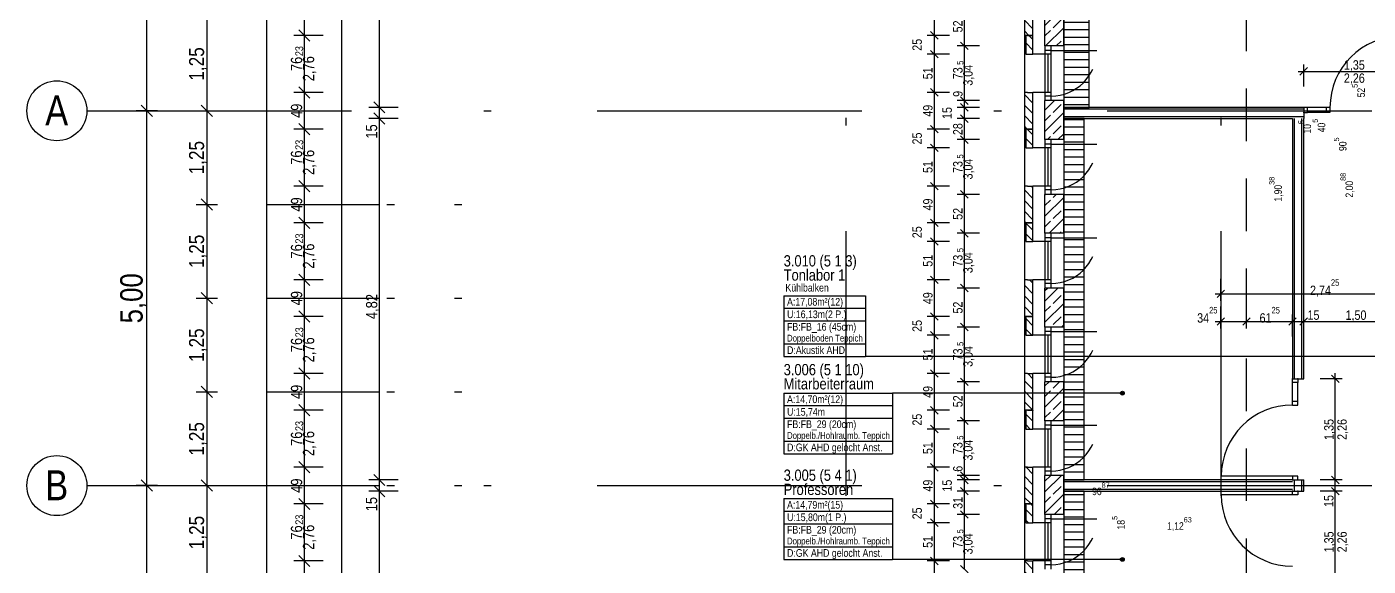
# Model space of a CAD drawing. Extents: x 0.1 to 69.2, y -3.1 to 71.7.
# Drawn here: x 18.89 to 36.78, y 47.95 to 55.15 of the extents above; entities that cross this region are included whole.
import ezdxf

# ---------------------------------------------------------------- set-up
doc = ezdxf.new("R2010")
doc.units = 0
doc.header["$MEASUREMENT"] = 0
for name, pattern in [('Achse', [0.0023, 0, -0.0008, 0.0015, 0]), ('Strichlinie oben', [0.0012, 0.0007, -0.0005]), ('Strichpunktlinie', [0.006703, 0.003528, -0.001764, 0, -0.001411])]:
    doc.linetypes.add(name, pattern=pattern)
for name, color, linetype in [('A11 Achsen-Bem.A', 7, 'Continuous'), ('A11 Achsen.A', 7, 'Continuous'), ('A12 Achsen1.A', 7, 'Continuous'), ('A27 Unterzug.TK', 7, 'Continuous'), ('A33 Beton Schnitt.TK', 7, 'Continuous'), ('A33 Beton uns oben.TK', 7, 'Continuous'), ('A35 Mauer Schnitt.TK', 7, 'Continuous'), ('A35 Mauer Schnitt_Versatzstein.TK', 7, 'Continuous'), ('A43 Leichte Trennwand.NK', 7, 'Continuous'), ('A48 Fenster.TU', 7, 'Continuous'), ('A54 Heizung Konvektoren.HT', 7, 'Continuous'), ('A71 Bem100.TX', 7, 'Continuous'), ('A74 Raumstempel.TX', 7, 'Continuous')]:
    doc.layers.add(name, color=color, linetype=linetype)
doc.styles.add('ERSTELLTER_STIL_1', font='ARIALN.TTF')
pattern_1 = [(0, (-18.97232, -5.88776), (0, 0.1), [])]
pattern_2 = [(135, (-18.97232, -5.88776), (0.07071068, 0.07071068), [])]
pattern_3 = [(45, (-18.97232, -5.88776), (-0.14142136, 0.14142136), []), (45, (-19.04303, -5.81705), (-0.14142136, 0.14142136), [0.15, -0.05])]

msp = doc.modelspace()

# ---------------------------------------------------------------- hatches: boundary and pattern name
at = {"layer": 'A33 Beton Schnitt.TK', "linetype": 'Continuous', "ltscale": 1000}
h = msp.add_hatch(dxfattribs=at)
h.set_pattern_fill('BETON__STAHLBETON_0003', color=256, scale=100, style=0, pattern_type=2)
h.set_pattern_definition(pattern_3)
h.paths.add_polyline_path([(32.547, 55.414), (32.467, 55.414), (32.467, 54.894), (32.547, 54.894), (32.717, 54.894), (32.717, 55.414)], flags=0)
h = msp.add_hatch(dxfattribs=at)
h.set_pattern_fill('BETON__STAHLBETON_0003', color=256, scale=100, style=0, pattern_type=2)
h.set_pattern_definition(pattern_3)
h.paths.add_polyline_path([(32.467, 54.164), (32.467, 53.644), (32.547, 53.644), (32.717, 53.644), (32.717, 54.164), (32.547, 54.164)], flags=0)
h = msp.add_hatch(dxfattribs=at)
h.set_pattern_fill('BETON__STAHLBETON_0003', color=256, scale=100, style=0, pattern_type=2)
h.set_pattern_definition(pattern_3)
h.paths.add_polyline_path([(32.467, 52.914), (32.467, 52.394), (32.547, 52.394), (32.717, 52.394), (32.717, 52.914), (32.547, 52.914)], flags=0)
h = msp.add_hatch(dxfattribs=at)
h.set_pattern_fill('BETON__STAHLBETON_0003', color=256, scale=100, style=0, pattern_type=2)
h.set_pattern_definition(pattern_3)
h.paths.add_polyline_path([(32.467, 51.664), (32.467, 51.144), (32.547, 51.144), (32.717, 51.144), (32.717, 51.664), (32.547, 51.664)], flags=0)
h = msp.add_hatch(dxfattribs=at)
h.set_pattern_fill('BETON__STAHLBETON_0003', color=256, scale=100, style=0, pattern_type=2)
h.set_pattern_definition(pattern_3)
h.paths.add_polyline_path([(32.467, 50.414), (32.467, 49.894), (32.547, 49.894), (32.717, 49.894), (32.717, 50.414), (32.547, 50.414)], flags=0)
h = msp.add_hatch(dxfattribs=at)
h.set_pattern_fill('BETON__STAHLBETON_0003', color=256, scale=100, style=0, pattern_type=2)
h.set_pattern_definition(pattern_3)
h.paths.add_polyline_path([(32.467, 48.644), (32.547, 48.644), (32.717, 48.644), (32.717, 49.164), (32.547, 49.164), (32.467, 49.164)], flags=0)
at = {"layer": 'A35 Mauer Schnitt.TK', "linetype": 'Continuous', "ltscale": 1000}
h = msp.add_hatch(dxfattribs=at)
h.set_pattern_fill('MW_HLZ_0003', color=256, scale=100, style=0, pattern_type=2)
h.set_pattern_definition(pattern_2)
h.paths.add_polyline_path([(32.192, 55.034), (32.307, 55.034), (32.307, 55.524), (32.192, 55.524)], flags=0)
h = msp.add_hatch(dxfattribs=at)
h.set_pattern_fill('MW_HLZ_0003', color=256, scale=100, style=0, pattern_type=2)
h.set_pattern_definition(pattern_2)
h.paths.add_polyline_path([(32.192, 53.784), (32.307, 53.784), (32.307, 54.274), (32.192, 54.274)], flags=0)
h = msp.add_hatch(dxfattribs=at)
h.set_pattern_fill('MW_HLZ_0003', color=256, scale=100, style=0, pattern_type=2)
h.set_pattern_definition(pattern_2)
h.paths.add_polyline_path([(32.192, 52.534), (32.307, 52.534), (32.307, 53.024), (32.192, 53.024)], flags=0)
h = msp.add_hatch(dxfattribs=at)
h.set_pattern_fill('MW_HLZ_0003', color=256, scale=100, style=0, pattern_type=2)
h.set_pattern_definition(pattern_2)
h.paths.add_polyline_path([(32.192, 51.284), (32.307, 51.284), (32.307, 51.774), (32.192, 51.774)], flags=0)
h = msp.add_hatch(dxfattribs=at)
h.set_pattern_fill('MW_HLZ_0003', color=256, scale=100, style=0, pattern_type=2)
h.set_pattern_definition(pattern_2)
h.paths.add_polyline_path([(32.192, 50.034), (32.307, 50.034), (32.307, 50.524), (32.192, 50.524)], flags=0)
h = msp.add_hatch(dxfattribs=at)
h.set_pattern_fill('MW_HLZ_0003', color=256, scale=100, style=0, pattern_type=2)
h.set_pattern_definition(pattern_2)
h.paths.add_polyline_path([(32.192, 48.784), (32.307, 48.784), (32.307, 49.274), (32.192, 49.274)], flags=0)
h = msp.add_hatch(dxfattribs=at)
h.set_pattern_fill('MW_HLZ_0003', color=256, scale=100, style=0, pattern_type=2)
h.set_pattern_definition(pattern_2)
h.paths.add_polyline_path([(32.192, 47.534), (32.307, 47.534), (32.307, 48.024), (32.192, 48.024)], flags=0)
at = {"layer": 'A35 Mauer Schnitt_Versatzstein.TK', "linetype": 'Continuous', "ltscale": 1000}
h = msp.add_hatch(dxfattribs=at)
h.set_pattern_fill('MW_HLZ_0003', color=256, scale=100, style=0, pattern_type=2)
h.set_pattern_definition(pattern_2)
h.paths.add_polyline_path([(32.307, 54.784), (32.307, 55.034), (32.212, 55.034), (32.212, 54.784)], flags=0)
h = msp.add_hatch(dxfattribs=at)
h.set_pattern_fill('MW_HLZ_0003', color=256, scale=100, style=0, pattern_type=2)
h.set_pattern_definition(pattern_2)
h.paths.add_polyline_path([(32.307, 53.534), (32.307, 53.784), (32.212, 53.784), (32.212, 53.534)], flags=0)
h = msp.add_hatch(dxfattribs=at)
h.set_pattern_fill('MW_HLZ_0003', color=256, scale=100, style=0, pattern_type=2)
h.set_pattern_definition(pattern_2)
h.paths.add_polyline_path([(32.307, 52.284), (32.307, 52.534), (32.212, 52.534), (32.212, 52.284)], flags=0)
h = msp.add_hatch(dxfattribs=at)
h.set_pattern_fill('MW_HLZ_0003', color=256, scale=100, style=0, pattern_type=2)
h.set_pattern_definition(pattern_2)
h.paths.add_polyline_path([(32.307, 51.034), (32.307, 51.284), (32.212, 51.284), (32.212, 51.034)], flags=0)
h = msp.add_hatch(dxfattribs=at)
h.set_pattern_fill('MW_HLZ_0003', color=256, scale=100, style=0, pattern_type=2)
h.set_pattern_definition(pattern_2)
h.paths.add_polyline_path([(32.307, 49.784), (32.307, 50.034), (32.212, 50.034), (32.212, 49.784)], flags=0)
h = msp.add_hatch(dxfattribs=at)
h.set_pattern_fill('MW_HLZ_0003', color=256, scale=100, style=0, pattern_type=2)
h.set_pattern_definition(pattern_2)
h.paths.add_polyline_path([(32.307, 48.534), (32.307, 48.784), (32.212, 48.784), (32.212, 48.534)], flags=0)
at = {"layer": 'A54 Heizung Konvektoren.HT', "linetype": 'Continuous', "ltscale": 1000}
h = msp.add_hatch(dxfattribs=at)
h.set_pattern_fill('HOLZ_SCHALUNG_LIEGEND__1_A2', color=256, scale=100, style=0, pattern_type=2)
h.set_pattern_definition(pattern_1)
h.paths.add_polyline_path([(33.057, 54.074), (33.057, 57.124), (32.717, 57.124), (32.717, 54.074)], flags=0)
h = msp.add_hatch(dxfattribs=at)
h.set_pattern_fill('HOLZ_SCHALUNG_LIEGEND__1_A2', color=256, scale=100, style=0, pattern_type=2)
h.set_pattern_definition(pattern_1)
h.paths.add_polyline_path([(32.989, 49.104), (32.989, 53.924), (32.717, 53.924), (32.717, 49.104)], flags=0)
h = msp.add_hatch(dxfattribs=at)
h.set_pattern_fill('HOLZ_SCHALUNG_LIEGEND__1_A2', color=256, scale=100, style=0, pattern_type=2)
h.set_pattern_definition(pattern_1)
h.paths.add_polyline_path([(32.989, 44.104), (32.989, 48.954), (32.717, 48.954), (32.717, 44.104)], flags=0)
at = {"layer": 'A74 Raumstempel.TX', "linetype": 'Continuous'}
for points in [[(33.524, 50.262), (33.522, 50.272), (33.517, 50.28), (33.509, 50.285), (33.499, 50.287), (33.489, 50.285), (33.481, 50.28), (33.476, 50.272), (33.474, 50.262), (33.476, 50.253), (33.481, 50.245), (33.489, 50.239), (33.499, 50.237), (33.509, 50.239), (33.517, 50.245), (33.522, 50.253)], [(33.524, 48.045), (33.522, 48.055), (33.517, 48.063), (33.509, 48.068), (33.499, 48.07), (33.489, 48.068), (33.481, 48.063), (33.476, 48.055), (33.474, 48.045), (33.476, 48.036), (33.481, 48.027), (33.489, 48.022), (33.499, 48.02), (33.509, 48.022), (33.517, 48.027), (33.522, 48.036)]]:
    msp.add_hatch(color=256, dxfattribs=at).paths.add_polyline_path(points, flags=0)

# ---------------------------------------------------------------- linework, layer by layer
at = {"layer": 'A11 Achsen-Bem.A', "linetype": 'Continuous', "ltscale": 1000}
for p, q in [((20.492, 54.029), (20.492, 57.779)), ((21.292, 55.279), (21.292, 54.029)), ((20.634, 54.029), (20.351, 54.029)), ((20.417, 54.104), (20.567, 53.954)), ((20.492, 49.029), (20.492, 54.029)), ((21.151, 54.029), (21.434, 54.029)), ((21.367, 53.954), (21.217, 54.104)), ((21.292, 54.029), (21.292, 52.779)), ((21.151, 52.779), (21.434, 52.779)), ((21.367, 52.704), (21.217, 52.854)), ((21.292, 52.779), (21.292, 51.529)), ((21.151, 51.529), (21.434, 51.529)), ((21.367, 51.454), (21.217, 51.604)), ((21.292, 51.529), (21.292, 50.279)), ((21.151, 50.279), (21.434, 50.279)), ((21.367, 50.204), (21.217, 50.354)), ((21.292, 50.279), (21.292, 49.029)), ((20.634, 49.029), (20.351, 49.029)), ((20.417, 49.104), (20.567, 48.954)), ((20.492, 44.029), (20.492, 49.029)), ((21.151, 49.029), (21.434, 49.029)), ((21.367, 48.954), (21.217, 49.104)), ((21.292, 49.029), (21.292, 47.779))]:
    msp.add_line(p, q, dxfattribs=at)
at = {"layer": 'A11 Achsen.A', "linetype": 'Strichpunktlinie', "ltscale": 1000}
for p, q in [((29.812, 66.029), (29.812, -2.341)), ((34.812, 66.029), (34.812, -2.341)), ((19.692, 54.029), (61.182, 54.029)), ((19.692, 49.029), (61.182, 49.029))]:
    msp.add_line(p, q, dxfattribs=at)
at = {"layer": 'A11 Achsen.A', "linetype": 'Continuous', "ltscale": 1000}
for centre in [(19.292, 54.029), (19.292, 49.029)]:
    msp.add_circle(centre, 0.4, dxfattribs=at)
at = {"layer": 'A12 Achsen1.A', "linetype": 'Achse', "ltscale": 1000}
for p, q in [((21.192, 52.779), (24.692, 52.779)), ((21.192, 51.529), (24.692, 51.529)), ((21.192, 50.279), (24.692, 50.279)), ((21.192, 49.029), (24.692, 49.029))]:
    msp.add_line(p, q, dxfattribs=at)
at = {"layer": 'A27 Unterzug.TK', "linetype": 'Continuous', "ltscale": 1000}
for p, q in [((32.547, 54.894), (32.467, 54.894)), ((32.717, 54.894), (32.547, 54.894)), ((32.547, 54.164), (32.467, 54.164)), ((32.717, 54.164), (32.547, 54.164)), ((35.917, 54.074), (35.917, 54.049)), ((35.917, 54.049), (35.917, 54.004)), ((35.917, 54.004), (35.917, 53.949)), ((35.917, 53.949), (35.917, 53.924)), ((32.547, 53.644), (32.467, 53.644)), ((32.717, 53.644), (32.547, 53.644)), ((32.547, 52.914), (32.467, 52.914)), ((32.717, 52.914), (32.547, 52.914)), ((32.547, 52.394), (32.467, 52.394)), ((32.717, 52.394), (32.547, 52.394)), ((32.547, 51.664), (32.467, 51.664)), ((32.717, 51.664), (32.547, 51.664)), ((32.547, 51.144), (32.467, 51.144)), ((32.717, 51.144), (32.547, 51.144)), ((35.767, 50.454), (35.792, 50.454)), ((35.792, 50.454), (35.837, 50.454)), ((35.837, 50.454), (35.892, 50.454)), ((35.892, 50.454), (35.917, 50.454)), ((32.547, 50.414), (32.467, 50.414)), ((32.717, 50.414), (32.547, 50.414)), ((32.547, 49.894), (32.467, 49.894)), ((32.717, 49.894), (32.547, 49.894)), ((32.547, 49.164), (32.467, 49.164)), ((32.717, 49.164), (32.547, 49.164)), ((35.767, 49.104), (35.792, 49.104)), ((35.792, 49.104), (35.837, 49.104)), ((35.837, 49.104), (35.892, 49.104)), ((35.892, 49.104), (35.917, 49.104)), ((35.767, 48.954), (35.792, 48.954)), ((35.792, 48.954), (35.837, 48.954)), ((35.837, 48.954), (35.892, 48.954)), ((35.892, 48.954), (35.917, 48.954)), ((32.547, 48.644), (32.467, 48.644)), ((32.717, 48.644), (32.547, 48.644))]:
    msp.add_line(p, q, dxfattribs=at)
at = {"layer": 'A33 Beton Schnitt.TK', "linetype": 'Continuous', "ltscale": 1000}
for p, q in [((32.467, 54.894), (32.467, 55.414)), ((32.467, 54.784), (32.307, 54.784)), ((32.547, 54.894), (32.467, 54.894)), ((32.547, 54.894), (32.467, 54.894)), ((32.467, 54.894), (32.467, 54.164)), ((32.547, 54.894), (32.467, 54.894)), ((32.547, 54.784), (32.467, 54.784)), ((32.507, 54.784), (32.507, 54.274)), ((32.547, 54.894), (32.547, 54.164)), ((32.717, 54.894), (32.717, 54.164)), ((32.467, 54.274), (32.307, 54.274)), ((32.547, 54.274), (32.467, 54.274)), ((32.467, 53.644), (32.467, 54.164)), ((32.547, 54.164), (32.467, 54.164)), ((32.547, 54.164), (32.467, 54.164)), ((32.547, 54.164), (32.467, 54.164)), ((32.467, 53.534), (32.307, 53.534)), ((32.547, 53.644), (32.467, 53.644)), ((32.547, 53.644), (32.467, 53.644)), ((32.467, 53.644), (32.467, 52.914)), ((32.547, 53.644), (32.467, 53.644)), ((32.547, 53.534), (32.467, 53.534)), ((32.507, 53.534), (32.507, 53.024)), ((32.547, 53.644), (32.547, 52.914)), ((32.717, 53.644), (32.717, 52.914)), ((32.467, 53.024), (32.307, 53.024)), ((32.547, 53.024), (32.467, 53.024)), ((32.467, 52.394), (32.467, 52.914)), ((32.547, 52.914), (32.467, 52.914)), ((32.547, 52.914), (32.467, 52.914)), ((32.547, 52.914), (32.467, 52.914)), ((32.467, 52.284), (32.307, 52.284)), ((32.547, 52.394), (32.467, 52.394)), ((32.547, 52.394), (32.467, 52.394)), ((32.467, 52.394), (32.467, 51.664)), ((32.547, 52.394), (32.467, 52.394)), ((32.547, 52.284), (32.467, 52.284)), ((32.507, 52.284), (32.507, 51.774)), ((32.547, 52.394), (32.547, 51.664)), ((32.717, 52.394), (32.717, 51.664)), ((32.467, 51.774), (32.307, 51.774)), ((32.547, 51.774), (32.467, 51.774)), ((32.467, 51.144), (32.467, 51.664)), ((32.547, 51.664), (32.467, 51.664)), ((32.547, 51.664), (32.467, 51.664)), ((32.547, 51.664), (32.467, 51.664)), ((32.467, 51.034), (32.307, 51.034)), ((32.547, 51.144), (32.467, 51.144)), ((32.547, 51.144), (32.467, 51.144)), ((32.467, 51.144), (32.467, 50.414)), ((32.547, 51.144), (32.467, 51.144)), ((32.547, 51.034), (32.467, 51.034)), ((32.507, 51.034), (32.507, 50.524)), ((32.547, 51.144), (32.547, 50.414)), ((32.717, 51.144), (32.717, 50.414)), ((32.467, 50.524), (32.307, 50.524)), ((32.547, 50.524), (32.467, 50.524)), ((32.467, 49.894), (32.467, 50.414)), ((32.547, 50.414), (32.467, 50.414)), ((32.547, 50.414), (32.467, 50.414)), ((32.547, 50.414), (32.467, 50.414)), ((32.467, 49.784), (32.307, 49.784)), ((32.547, 49.894), (32.467, 49.894)), ((32.547, 49.894), (32.467, 49.894)), ((32.467, 49.894), (32.467, 49.164)), ((32.547, 49.894), (32.467, 49.894)), ((32.547, 49.784), (32.467, 49.784)), ((32.507, 49.784), (32.507, 49.274)), ((32.547, 49.894), (32.547, 49.164)), ((32.717, 49.894), (32.717, 49.164)), ((32.467, 49.274), (32.307, 49.274)), ((32.547, 49.274), (32.467, 49.274)), ((32.467, 48.644), (32.467, 49.164)), ((32.547, 49.164), (32.467, 49.164)), ((32.547, 49.164), (32.467, 49.164)), ((32.547, 49.164), (32.467, 49.164)), ((32.467, 48.534), (32.307, 48.534)), ((32.547, 48.644), (32.467, 48.644)), ((32.547, 48.644), (32.467, 48.644)), ((32.467, 48.644), (32.467, 47.914)), ((32.547, 48.644), (32.467, 48.644)), ((32.547, 48.534), (32.467, 48.534)), ((32.507, 48.534), (32.507, 48.024)), ((32.547, 48.644), (32.547, 47.914)), ((32.717, 48.644), (32.717, 47.914)), ((32.467, 48.024), (32.307, 48.024)), ((32.547, 48.024), (32.467, 48.024))]:
    msp.add_line(p, q, dxfattribs=at)
at = {"layer": 'A33 Beton Schnitt.TK', "linetype": 'Continuous', "lineweight": 0, "ltscale": 1000, "flags": 128}
for points in [[(32.307, 55.414), (32.307, 54.894)], [(32.307, 54.164), (32.307, 53.644)], [(32.307, 52.914), (32.307, 52.394)], [(32.307, 51.664), (32.307, 51.144)], [(32.307, 50.414), (32.307, 49.894)], [(32.307, 49.164), (32.307, 48.644)]]:
    msp.add_lwpolyline(points, dxfattribs=at)
at = {"layer": 'A33 Beton Schnitt.TK', "linetype": 'Continuous', "ltscale": 1000, "flags": 128}
for points in [[(32.717, 54.894), (32.717, 55.414)], [(32.717, 53.644), (32.717, 54.164)], [(32.717, 52.394), (32.717, 52.914)], [(32.717, 51.144), (32.717, 51.664)], [(32.717, 49.894), (32.717, 50.414)], [(32.717, 48.644), (32.717, 49.164)]]:
    msp.add_lwpolyline(points, dxfattribs=at)
at = {"layer": 'A33 Beton uns oben.TK', "linetype": 'Strichlinie oben', "ltscale": 1000}
msp.add_line((35.154, 23.624), (35.154, 57.124), dxfattribs=at)
at = {"layer": 'A35 Mauer Schnitt.TK', "linetype": 'Continuous', "ltscale": 1000}
for p, q in [((32.232, 55.034), (32.192, 55.034)), ((32.192, 55.034), (32.192, 54.274)), ((32.232, 55.034), (32.307, 55.034)), ((32.232, 54.274), (32.192, 54.274)), ((32.232, 54.274), (32.307, 54.274)), ((32.232, 53.784), (32.192, 53.784)), ((32.192, 53.784), (32.192, 53.024)), ((32.232, 53.784), (32.307, 53.784)), ((32.232, 53.024), (32.192, 53.024)), ((32.232, 53.024), (32.307, 53.024)), ((32.232, 52.534), (32.192, 52.534)), ((32.192, 52.534), (32.192, 51.774)), ((32.232, 52.534), (32.307, 52.534)), ((32.232, 51.774), (32.192, 51.774)), ((32.232, 51.774), (32.307, 51.774)), ((32.232, 51.284), (32.192, 51.284)), ((32.192, 51.284), (32.192, 50.524)), ((32.232, 51.284), (32.307, 51.284)), ((32.232, 50.524), (32.192, 50.524)), ((32.232, 50.524), (32.307, 50.524)), ((32.232, 50.034), (32.192, 50.034)), ((32.192, 50.034), (32.192, 49.274)), ((32.232, 50.034), (32.307, 50.034)), ((32.232, 49.274), (32.192, 49.274)), ((32.232, 49.274), (32.307, 49.274)), ((32.232, 48.784), (32.192, 48.784)), ((32.192, 48.784), (32.192, 48.024)), ((32.232, 48.784), (32.307, 48.784)), ((32.232, 48.024), (32.192, 48.024)), ((32.232, 48.024), (32.307, 48.024))]:
    msp.add_line(p, q, dxfattribs=at)
at = {"layer": 'A35 Mauer Schnitt.TK', "linetype": 'Continuous', "ltscale": 1000, "flags": 128}
for points in [[(32.192, 55.524), (32.192, 55.034)], [(32.307, 55.034), (32.307, 55.524)], [(32.192, 54.274), (32.192, 53.784)], [(32.307, 53.784), (32.307, 54.274)], [(32.192, 53.024), (32.192, 52.534)], [(32.307, 52.534), (32.307, 53.024)], [(32.192, 51.774), (32.192, 51.284)], [(32.307, 51.284), (32.307, 51.774)], [(32.192, 50.524), (32.192, 50.034)], [(32.307, 50.034), (32.307, 50.524)], [(32.192, 49.274), (32.192, 48.784)], [(32.307, 48.784), (32.307, 49.274)], [(32.192, 48.024), (32.192, 47.534)], [(32.307, 47.534), (32.307, 48.024)]]:
    msp.add_lwpolyline(points, dxfattribs=at)
at = {"layer": 'A35 Mauer Schnitt_Versatzstein.TK', "linetype": 'Continuous', "ltscale": 1000, "flags": 128}
for points in [[(32.307, 55.034), (32.212, 55.034)], [(32.212, 55.034), (32.212, 54.784)], [(32.307, 54.784), (32.307, 55.034)], [(32.212, 54.784), (32.307, 54.784)], [(32.307, 53.784), (32.212, 53.784)], [(32.212, 53.784), (32.212, 53.534)], [(32.307, 53.534), (32.307, 53.784)], [(32.212, 53.534), (32.307, 53.534)], [(32.307, 52.534), (32.212, 52.534)], [(32.212, 52.534), (32.212, 52.284)], [(32.307, 52.284), (32.307, 52.534)], [(32.212, 52.284), (32.307, 52.284)], [(32.307, 51.284), (32.212, 51.284)], [(32.212, 51.284), (32.212, 51.034)], [(32.307, 51.034), (32.307, 51.284)], [(32.212, 51.034), (32.307, 51.034)], [(32.307, 50.034), (32.212, 50.034)], [(32.212, 50.034), (32.212, 49.784)], [(32.307, 49.784), (32.307, 50.034)], [(32.212, 49.784), (32.307, 49.784)], [(32.307, 48.784), (32.212, 48.784)], [(32.212, 48.784), (32.212, 48.534)], [(32.307, 48.534), (32.307, 48.784)], [(32.212, 48.534), (32.307, 48.534)]]:
    msp.add_lwpolyline(points, dxfattribs=at)
at = {"layer": 'A43 Leichte Trennwand.NK', "linetype": 'Continuous', "ltscale": 1000}
for p, q in [((35.917, 54.049), (32.717, 54.049)), ((35.917, 54.074), (35.917, 54.004)), ((35.967, 54.074), (35.917, 54.074)), ((35.917, 54.074), (35.917, 54.049)), ((35.917, 54.049), (35.917, 54.004)), ((35.967, 54.004), (35.967, 54.074)), ((36.267, 54.074), (35.967, 54.074)), ((36.217, 54.074), (36.217, 54.004)), ((36.267, 54.074), (36.267, 54.004)), ((35.917, 53.949), (32.717, 53.949)), ((35.792, 50.454), (35.792, 53.924)), ((35.892, 50.454), (35.892, 53.924)), ((35.917, 54.004), (35.967, 54.004)), ((36.267, 54.004), (35.967, 54.004)), ((35.767, 50.454), (35.837, 50.454)), ((35.767, 50.404), (35.767, 50.454)), ((35.767, 50.454), (35.792, 50.454)), ((35.792, 50.454), (35.837, 50.454)), ((35.837, 50.454), (35.837, 50.404)), ((35.837, 50.404), (35.767, 50.404)), ((35.767, 50.104), (35.767, 50.404)), ((35.837, 50.104), (35.837, 50.404)), ((35.767, 50.154), (35.837, 50.154)), ((35.767, 50.104), (35.837, 50.104)), ((35.767, 49.079), (32.717, 49.079)), ((35.767, 49.154), (34.817, 49.154)), ((35.837, 49.154), (35.767, 49.154)), ((35.767, 49.154), (35.767, 49.104)), ((35.767, 49.104), (35.837, 49.104)), ((35.767, 49.104), (35.792, 49.104)), ((35.792, 48.954), (35.792, 49.104)), ((35.792, 49.104), (35.837, 49.104)), ((35.837, 49.104), (35.837, 49.154)), ((35.892, 48.954), (35.892, 49.104)), ((35.767, 48.979), (32.717, 48.979)), ((35.767, 48.904), (34.817, 48.904)), ((35.767, 48.954), (35.837, 48.954)), ((35.767, 48.904), (35.767, 48.954)), ((35.767, 48.954), (35.792, 48.954)), ((35.837, 48.904), (35.767, 48.904)), ((35.792, 48.954), (35.837, 48.954)), ((35.837, 48.954), (35.837, 48.904))]:
    msp.add_line(p, q, dxfattribs=at)
at = {"layer": 'A43 Leichte Trennwand.NK', "linetype": 'Continuous', "ltscale": 1000, "flags": 128}
for points in [[(35.917, 54.074), (32.717, 54.074)], [(32.717, 54.074), (32.717, 53.924)], [(32.717, 53.924), (35.767, 53.924)], [(35.767, 53.924), (35.767, 50.454)], [(35.917, 50.454), (35.917, 53.924)], [(35.767, 49.104), (32.717, 49.104)], [(32.717, 49.104), (32.717, 48.954)], [(35.917, 48.954), (35.917, 49.104)], [(32.717, 48.954), (35.767, 48.954)]]:
    msp.add_lwpolyline(points, dxfattribs=at)
at = {"layer": 'A43 Leichte Trennwand.NK', "linetype": 'Continuous', "ltscale": 1000}
for centre, start, end in [((37.217, 54.074), 90, 180), ((35.767, 49.154), 90, 180), ((35.767, 48.904), 180, 270)]:
    msp.add_arc(centre, 0.95, start, end, dxfattribs=at)
for p in [(35.917, 54.074), (35.917, 54.004), (35.767, 50.454), (35.837, 50.454), (35.767, 49.104), (35.837, 49.104), (35.767, 48.954), (35.837, 48.954)]:
    msp.add_point(p, dxfattribs=at)
at = {"layer": 'A48 Fenster.TU', "linetype": 'Continuous', "ltscale": 1000}
for p, q in [((32.547, 54.834), (32.467, 54.834)), ((32.547, 54.224), (32.467, 54.224)), ((32.547, 53.584), (32.467, 53.584)), ((32.547, 52.974), (32.467, 52.974)), ((32.547, 52.334), (32.467, 52.334)), ((32.547, 51.724), (32.467, 51.724)), ((32.547, 51.084), (32.467, 51.084)), ((32.547, 50.474), (32.467, 50.474)), ((32.547, 49.834), (32.467, 49.834)), ((32.547, 49.224), (32.467, 49.224)), ((32.547, 48.584), (32.467, 48.584)), ((32.547, 47.974), (32.467, 47.974))]:
    msp.add_line(p, q, dxfattribs=at)
at = {"layer": 'A48 Fenster.TU', "linetype": 'Strichlinie oben', "ltscale": 1000}
for p, q in [((32.547, 54.834), (33.157, 54.834)), ((32.547, 53.584), (33.157, 53.584)), ((32.547, 52.334), (33.157, 52.334)), ((32.547, 51.084), (33.157, 51.084)), ((32.547, 49.834), (33.157, 49.834)), ((32.547, 48.584), (33.157, 48.584))]:
    msp.add_line(p, q, dxfattribs=at)
for centre in [(32.547, 54.834), (32.547, 53.584), (32.547, 52.334), (32.547, 51.084), (32.547, 49.834), (32.547, 48.584)]:
    msp.add_arc(centre, 0.61, 270, 0, dxfattribs=at)
at = {"layer": 'A54 Heizung Konvektoren.HT', "linetype": 'Continuous', "ltscale": 1000}
for p, q in [((32.717, 57.124), (32.717, 54.074)), ((33.057, 54.074), (33.057, 57.124)), ((32.717, 54.074), (33.057, 54.074)), ((32.989, 53.924), (32.717, 53.924)), ((32.717, 53.924), (32.717, 49.104)), ((32.989, 49.104), (32.989, 53.924)), ((32.717, 49.104), (32.989, 49.104)), ((32.989, 48.954), (32.717, 48.954)), ((32.717, 48.954), (32.717, 44.104)), ((32.989, 44.104), (32.989, 48.954))]:
    msp.add_line(p, q, dxfattribs=at)
at = {"layer": 'A71 Bem100.TX', "linetype": 'Continuous', "ltscale": 1000}
for p, q in [((22.092, 24.399), (22.092, 57.649)), ((23.092, 24.399), (23.092, 57.649)), ((23.592, 54.074), (23.592, 57.124)), ((22.592, 55.034), (22.592, 55.524)), ((30.992, 55.034), (30.992, 55.524)), ((31.392, 54.894), (31.392, 55.414)), ((22.517, 55.109), (22.667, 54.959)), ((30.942, 55.084), (31.042, 54.984)), ((22.842, 55.034), (22.451, 55.034)), ((22.592, 54.274), (22.592, 55.034)), ((31.192, 55.034), (30.898, 55.034)), ((30.992, 54.784), (30.992, 55.034)), ((31.342, 54.944), (31.442, 54.844)), ((31.192, 54.784), (30.898, 54.784)), ((30.942, 54.834), (31.042, 54.734)), ((30.992, 54.274), (30.992, 54.784)), ((31.592, 54.894), (31.298, 54.894)), ((31.392, 54.164), (31.392, 54.894)), ((35.842, 54.554), (35.917, 54.554)), ((35.967, 54.604), (35.867, 54.504)), ((35.917, 54.354), (35.917, 54.648)), ((35.917, 54.554), (37.267, 54.554)), ((22.842, 54.274), (22.451, 54.274)), ((22.517, 54.349), (22.667, 54.199)), ((22.592, 53.784), (22.592, 54.274)), ((31.192, 54.274), (30.898, 54.274)), ((30.942, 54.324), (31.042, 54.224)), ((30.992, 53.784), (30.992, 54.274)), ((31.342, 54.214), (31.442, 54.114)), ((23.842, 54.074), (23.451, 54.074)), ((23.517, 54.149), (23.667, 53.999)), ((23.592, 53.924), (23.592, 54.074)), ((31.592, 54.164), (31.298, 54.164)), ((31.592, 54.074), (31.298, 54.074)), ((31.342, 54.124), (31.442, 54.024)), ((31.392, 54.074), (31.392, 54.164)), ((31.392, 53.924), (31.392, 54.074)), ((22.517, 53.859), (22.667, 53.709)), ((23.842, 53.924), (23.451, 53.924)), ((23.517, 53.999), (23.667, 53.849)), ((23.592, 49.104), (23.592, 53.924)), ((30.942, 53.834), (31.042, 53.734)), ((31.592, 53.924), (31.298, 53.924)), ((31.342, 53.974), (31.442, 53.874)), ((31.392, 53.644), (31.392, 53.924)), ((22.842, 53.784), (22.451, 53.784)), ((22.592, 53.024), (22.592, 53.784)), ((31.192, 53.784), (30.898, 53.784)), ((30.992, 53.534), (30.992, 53.784)), ((31.342, 53.694), (31.442, 53.594)), ((31.192, 53.534), (30.898, 53.534)), ((30.942, 53.584), (31.042, 53.484)), ((30.992, 53.024), (30.992, 53.534)), ((31.592, 53.644), (31.298, 53.644)), ((31.392, 52.914), (31.392, 53.644)), ((22.842, 53.024), (22.451, 53.024)), ((22.517, 53.099), (22.667, 52.949)), ((22.592, 52.534), (22.592, 53.024)), ((31.192, 53.024), (30.898, 53.024)), ((30.942, 53.074), (31.042, 52.974)), ((30.992, 52.534), (30.992, 53.024)), ((31.342, 52.964), (31.442, 52.864)), ((31.592, 52.914), (31.298, 52.914)), ((31.392, 52.394), (31.392, 52.914)), ((22.517, 52.609), (22.667, 52.459)), ((30.942, 52.584), (31.042, 52.484)), ((22.842, 52.534), (22.451, 52.534)), ((22.592, 51.774), (22.592, 52.534)), ((31.192, 52.534), (30.898, 52.534)), ((30.992, 52.284), (30.992, 52.534)), ((31.342, 52.444), (31.442, 52.344)), ((31.192, 52.284), (30.898, 52.284)), ((30.942, 52.334), (31.042, 52.234)), ((30.992, 51.774), (30.992, 52.284)), ((31.592, 52.394), (31.298, 52.394)), ((31.392, 51.664), (31.392, 52.394)), ((22.842, 51.774), (22.451, 51.774)), ((22.517, 51.849), (22.667, 51.699)), ((22.592, 51.284), (22.592, 51.774)), ((31.192, 51.774), (30.898, 51.774)), ((30.942, 51.824), (31.042, 51.724)), ((30.992, 51.284), (30.992, 51.774)), ((31.342, 51.714), (31.442, 51.614)), ((34.812, 51.493), (34.812, 51.787)), ((31.592, 51.664), (31.298, 51.664)), ((31.392, 51.144), (31.392, 51.664)), ((34.737, 51.587), (34.812, 51.587)), ((34.862, 51.637), (34.762, 51.537)), ((34.812, 51.587), (37.554, 51.587)), ((22.517, 51.359), (22.667, 51.209)), ((30.942, 51.334), (31.042, 51.234)), ((34.812, 51.123), (34.812, 51.417)), ((35.154, 51.123), (35.154, 51.417)), ((22.842, 51.284), (22.451, 51.284)), ((22.592, 50.524), (22.592, 51.284)), ((31.192, 51.284), (30.898, 51.284)), ((30.992, 51.034), (30.992, 51.284)), ((31.342, 51.194), (31.442, 51.094)), ((34.737, 51.217), (34.812, 51.217)), ((34.862, 51.267), (34.762, 51.167)), ((34.812, 51.217), (35.154, 51.217)), ((35.204, 51.267), (35.104, 51.167)), ((35.154, 51.217), (35.767, 51.217)), ((35.817, 51.267), (35.717, 51.167)), ((35.767, 51.017), (35.767, 51.311)), ((35.767, 51.217), (35.917, 51.217)), ((35.967, 51.267), (35.867, 51.167)), ((35.917, 51.017), (35.917, 51.311)), ((35.917, 51.217), (37.417, 51.217)), ((31.192, 51.034), (30.898, 51.034)), ((30.942, 51.084), (31.042, 50.984)), ((30.992, 50.524), (30.992, 51.034)), ((31.592, 51.144), (31.298, 51.144)), ((31.392, 50.414), (31.392, 51.144)), ((22.842, 50.524), (22.451, 50.524)), ((22.517, 50.599), (22.667, 50.449)), ((22.592, 50.034), (22.592, 50.524)), ((31.192, 50.524), (30.898, 50.524)), ((30.942, 50.574), (31.042, 50.474)), ((30.992, 50.034), (30.992, 50.524)), ((31.342, 50.464), (31.442, 50.364)), ((36.431, 50.454), (36.138, 50.454)), ((36.388, 50.404), (36.288, 50.504)), ((36.338, 50.454), (36.338, 50.529)), ((36.338, 49.104), (36.338, 50.454)), ((31.592, 50.414), (31.298, 50.414)), ((31.392, 49.894), (31.392, 50.414)), ((22.517, 50.109), (22.667, 49.959)), ((30.942, 50.084), (31.042, 49.984)), ((22.842, 50.034), (22.451, 50.034)), ((22.592, 49.274), (22.592, 50.034)), ((31.192, 50.034), (30.898, 50.034)), ((30.992, 49.784), (30.992, 50.034)), ((31.342, 49.944), (31.442, 49.844)), ((31.192, 49.784), (30.898, 49.784)), ((30.942, 49.834), (31.042, 49.734)), ((30.992, 49.274), (30.992, 49.784)), ((31.592, 49.894), (31.298, 49.894)), ((31.392, 49.164), (31.392, 49.894)), ((22.842, 49.274), (22.451, 49.274)), ((22.517, 49.349), (22.667, 49.199)), ((22.592, 48.784), (22.592, 49.274)), ((31.192, 49.274), (30.898, 49.274)), ((30.942, 49.324), (31.042, 49.224)), ((30.992, 48.784), (30.992, 49.274)), ((31.342, 49.214), (31.442, 49.114)), ((23.842, 49.104), (23.451, 49.104)), ((23.517, 49.179), (23.667, 49.029)), ((23.517, 49.029), (23.667, 48.879)), ((23.592, 48.954), (23.592, 49.104)), ((31.592, 49.164), (31.298, 49.164)), ((31.592, 49.104), (31.298, 49.104)), ((31.342, 49.154), (31.442, 49.054)), ((31.342, 49.004), (31.442, 48.904)), ((31.392, 49.104), (31.392, 49.164)), ((31.392, 48.954), (31.392, 49.104)), ((36.431, 49.104), (36.138, 49.104)), ((36.288, 49.154), (36.388, 49.054)), ((36.288, 49.004), (36.388, 48.904)), ((36.338, 48.954), (36.338, 49.104)), ((22.517, 48.859), (22.667, 48.709)), ((23.842, 48.954), (23.451, 48.954)), ((23.592, 44.104), (23.592, 48.954)), ((30.942, 48.834), (31.042, 48.734)), ((31.592, 48.954), (31.298, 48.954)), ((31.392, 48.644), (31.392, 48.954)), ((36.431, 48.954), (36.138, 48.954)), ((36.338, 47.604), (36.338, 48.954)), ((22.842, 48.784), (22.451, 48.784)), ((22.592, 48.024), (22.592, 48.784)), ((31.192, 48.784), (30.898, 48.784)), ((30.992, 48.534), (30.992, 48.784)), ((31.342, 48.694), (31.442, 48.594)), ((31.192, 48.534), (30.898, 48.534)), ((30.942, 48.584), (31.042, 48.484)), ((30.992, 48.024), (30.992, 48.534)), ((31.592, 48.644), (31.298, 48.644)), ((31.392, 47.914), (31.392, 48.644)), ((22.842, 48.024), (22.451, 48.024)), ((22.517, 48.099), (22.667, 47.949)), ((22.592, 47.534), (22.592, 48.024)), ((31.192, 48.024), (30.898, 48.024)), ((30.942, 48.074), (31.042, 47.974)), ((30.992, 47.534), (30.992, 48.024)), ((31.342, 47.964), (31.442, 47.864))]:
    msp.add_line(p, q, dxfattribs=at)
at = {"layer": 'A74 Raumstempel.TX', "linetype": 'Continuous', "ltscale": 1000}
for p, q in [((28.983, 51.562), (30.073, 51.562)), ((28.983, 51.562), (28.983, 50.752)), ((30.073, 51.562), (30.073, 50.752)), ((28.983, 51.395), (30.073, 51.395)), ((28.983, 51.228), (30.073, 51.228)), ((28.983, 50.919), (30.073, 50.919)), ((28.983, 50.752), (30.073, 50.752)), ((39.051, 50.752), (30.073, 50.752)), ((28.983, 50.262), (30.436, 50.262)), ((28.983, 50.262), (28.983, 49.453)), ((33.474, 50.262), (30.436, 50.262)), ((30.436, 50.262), (30.436, 49.453)), ((28.983, 50.096), (30.436, 50.096)), ((28.983, 49.929), (30.436, 49.929)), ((28.983, 49.62), (30.436, 49.62)), ((28.983, 49.453), (30.436, 49.453)), ((28.983, 48.855), (30.436, 48.855)), ((28.983, 48.855), (28.983, 48.045)), ((30.436, 48.855), (30.436, 48.045)), ((28.983, 48.688), (30.436, 48.688)), ((28.983, 48.521), (30.436, 48.521)), ((28.983, 48.212), (30.436, 48.212)), ((28.983, 48.045), (30.436, 48.045)), ((33.474, 48.045), (30.436, 48.045))]:
    msp.add_line(p, q, dxfattribs=at)
for centre in [(33.499, 50.262), (33.499, 48.045)]:
    msp.add_circle(centre, 0.025, dxfattribs=at)

# ---------------------------------------------------------------- texts
at = {"linetype": 'Continuous', "attachment_point": 7, "rotation": 90, "style": 'ERSTELLTER_STIL_1'}
for s, insert, char_height in [('{2,76\\A1{\\H0.7x;\\S23^  ;}}', (22.751, 54.423), 0.15), ('{3,04\\A1{\\H0.7x;\\S5^  ;}}', (31.525, 54.363), 0.125), ('{52\\A1{\\H0.7x;\\S5^  ;}}', (36.734, 54.207), 0.1), ('{10\\A1{\\H0.7x;\\S5^  ;}}', (36.016, 53.724), 0.1), ('{40\\A1{\\H0.7x;\\S5^  ;}}', (36.205, 53.742), 0.1), ('{90\\A1{\\H0.7x;\\S5^  ;}}', (36.488, 53.492), 0.1), ('{2,76\\A1{\\H0.7x;\\S23^  ;}}', (22.751, 53.173), 0.15), ('{3,04\\A1{\\H0.7x;\\S5^  ;}}', (31.525, 53.113), 0.125), ('{1,90\\A1{\\H0.7x;\\S38^  ;}}', (35.643, 52.818), 0.1), ('{2,00\\A1{\\H0.7x;\\S88^  ;}}', (36.593, 52.871), 0.1), ('{2,76\\A1{\\H0.7x;\\S23^  ;}}', (22.751, 51.923), 0.15), ('{3,04\\A1{\\H0.7x;\\S5^  ;}}', (31.525, 51.863), 0.125), ('{2,76\\A1{\\H0.7x;\\S23^  ;}}', (22.751, 50.673), 0.15), ('{3,04\\A1{\\H0.7x;\\S5^  ;}}', (31.525, 50.613), 0.125), ('{2,76\\A1{\\H0.7x;\\S23^  ;}}', (22.751, 49.423), 0.15), ('{3,04\\A1{\\H0.7x;\\S5^  ;}}', (31.525, 49.363), 0.125), ('{2,76\\A1{\\H0.7x;\\S23^  ;}}', (22.751, 48.173), 0.15), ('{18\\A1{\\H0.7x;\\S5^  ;}}', (33.531, 48.444), 0.1), ('{3,04\\A1{\\H0.7x;\\S5^  ;}}', (31.525, 48.113), 0.125)]:
    msp.add_mtext(s, dxfattribs=dict(at, insert=insert, char_height=char_height))
at = {"linetype": 'Continuous', "attachment_point": 7, "style": 'ERSTELLTER_STIL_1'}
for s, insert, char_height in [('{2,74\\A1{\\H0.7x;\\S25^  ;}}', (36.001, 51.548), 0.125), ('{34\\A1{\\H0.7x;\\S25^  ;}}', (34.496, 51.201), 0.125), ('{61\\A1{\\H0.7x;\\S25^  ;}}', (35.328, 51.201), 0.125), ('{96\\A1{\\H0.7x;\\S87^  ;}}', (33.095, 48.901), 0.1), ('{1,12\\A1{\\H0.7x;\\S63^  ;}}', (34.094, 48.422), 0.1)]:
    msp.add_mtext(s, dxfattribs=dict(at, insert=insert, char_height=char_height))
at = {"layer": 'A11 Achsen-Bem.A', "linetype": 'Continuous', "attachment_point": 7, "rotation": 90, "style": 'ERSTELLTER_STIL_1'}
for s, insert, char_height in [('{1,25}', (21.292, 54.43), 0.2), ('{1,25}', (21.292, 53.18), 0.2), ('{1,25}', (21.292, 51.93), 0.2), ('{5,00}', (20.492, 51.193), 0.3), ('{1,25}', (21.292, 50.68), 0.2), ('{1,25}', (21.292, 49.43), 0.2), ('{1,25}', (21.292, 48.18), 0.2)]:
    msp.add_mtext(s, dxfattribs=dict(at, insert=insert, char_height=char_height))
at = {"layer": 'A11 Achsen.A', "linetype": 'Continuous', "char_height": 0.4, "attachment_point": 4, "style": 'ERSTELLTER_STIL_1'}
for s, insert in [('{A}', (19.137, 54.034)), ('{B}', (19.137, 49.034))]:
    msp.add_mtext(s, dxfattribs=dict(at, insert=insert))
at = {"layer": 'A71 Bem100.TX', "linetype": 'Continuous', "attachment_point": 7, "rotation": 90, "style": 'ERSTELLTER_STIL_1'}
for s, insert, char_height in [('{52}', (31.369, 55.074), 0.125), ('{25}', (30.826, 54.829), 0.125), ('{76}', (22.565, 54.558), 0.15), ('{51}', (30.969, 54.449), 0.125), ('{73}', (31.369, 54.449), 0.125), ('{9}', (31.369, 54.214), 0.125), ('{49}', (22.565, 53.933), 0.15), ('{49}', (30.969, 53.949), 0.125), ('{15}', (31.226, 53.919), 0.125), ('{15}', (23.565, 53.657), 0.15), ('{28}', (31.369, 53.704), 0.125), ('{25}', (30.826, 53.579), 0.125), ('{76}', (22.565, 53.308), 0.15), ('{51}', (30.969, 53.199), 0.125), ('{73}', (31.369, 53.199), 0.125), ('{49}', (22.565, 52.683), 0.15), ('{49}', (30.969, 52.699), 0.125), ('{52}', (31.369, 52.574), 0.125), ('{25}', (30.826, 52.329), 0.125), ('{76}', (22.565, 52.058), 0.15), ('{51}', (30.969, 51.949), 0.125), ('{73}', (31.369, 51.949), 0.125), ('{49}', (22.565, 51.433), 0.15), ('{4,82}', (23.592, 51.25), 0.15), ('{49}', (30.969, 51.449), 0.125), ('{52}', (31.369, 51.324), 0.125), ('{25}', (30.826, 51.079), 0.125), ('{76}', (22.565, 50.808), 0.15), ('{51}', (30.969, 50.699), 0.125), ('{73}', (31.369, 50.699), 0.125), ('{49}', (22.565, 50.183), 0.15), ('{49}', (30.969, 50.199), 0.125), ('{52}', (31.369, 50.074), 0.125), ('{25}', (30.826, 49.829), 0.125), ('{1,35}', (36.338, 49.639), 0.125), ('{2,26}', (36.513, 49.639), 0.125), ('{76}', (22.565, 49.558), 0.15), ('{51}', (30.969, 49.449), 0.125), ('{73}', (31.369, 49.449), 0.125), ('{6}', (31.369, 49.214), 0.125), ('{49}', (22.565, 48.933), 0.15), ('{49}', (30.969, 48.949), 0.125), ('{15}', (31.226, 48.949), 0.125), ('{15}', (23.565, 48.687), 0.15), ('{31}', (31.369, 48.719), 0.125), ('{15}', (36.315, 48.744), 0.125), ('{25}', (30.826, 48.579), 0.125), ('{76}', (22.565, 48.308), 0.15), ('{51}', (30.969, 48.199), 0.125), ('{73}', (31.369, 48.199), 0.125), ('{1,35}', (36.338, 48.139), 0.125), ('{2,26}', (36.513, 48.139), 0.125)]:
    msp.add_mtext(s, dxfattribs=dict(at, insert=insert, char_height=char_height))
at = {"layer": 'A71 Bem100.TX', "linetype": 'Continuous', "char_height": 0.125, "attachment_point": 7, "style": 'ERSTELLTER_STIL_1'}
for s, insert in [('{1,35}', (36.452, 54.554)), ('{2,26}', (36.452, 54.379)), ('{15}', (35.967, 51.239)), ('{1,50}', (36.474, 51.217))]:
    msp.add_mtext(s, dxfattribs=dict(at, insert=insert))
at = {"layer": 'A74 Raumstempel.TX', "linetype": 'Continuous', "style": 'ERSTELLTER_STIL_1'}
for s, insert, char_height, attachment_point in [('{3.010 (5 1 3)}', (28.983, 51.907), 0.15, 7), ('{Tonlabor 1}', (28.983, 51.761), 0.15, 7), ('{Kühlbalken}', (29.006, 51.72), 0.102, 1), ('{A:17,08m²(12)}', (29.028, 51.532), 0.102, 1), ('{U:16,13m(2 P.)}', (29.028, 51.365), 0.102, 1), ('{FB:FB_16 (45cm)}', (29.028, 51.198), 0.102, 1), ('{Doppelboden Teppich}', (29.028, 51.041), 0.09, 1), ('{D:Akustik AHD}', (29.028, 50.887), 0.102, 1), ('{3.006 (5 1 10)}', (28.983, 50.456), 0.15, 7), ('{Mitarbeiterraum}', (28.983, 50.31), 0.15, 7), ('{A:14,70m²(12)}', (29.028, 50.232), 0.102, 1), ('{U:15,74m}', (29.028, 50.064), 0.102, 1), ('{FB:FB_29 (20cm)}', (29.028, 49.899), 0.102, 1), ('{Doppelb./Hohlraumb. Teppich}', (29.028, 49.743), 0.09, 1), ('{D:GK AHD gelocht Anst.}', (29.028, 49.59), 0.102, 1), ('{3.005 (5 4 1)}', (28.983, 49.048), 0.15, 7), ('{Professoren}', (28.983, 48.902), 0.15, 7), ('{A:14,79m²(15)}', (29.028, 48.824), 0.102, 1), ('{U:15,80m(1 P.)}', (29.028, 48.658), 0.102, 1), ('{FB:FB_29 (20cm)}', (29.028, 48.491), 0.102, 1), ('{Doppelb./Hohlraumb. Teppich}', (29.028, 48.335), 0.09, 1), ('{D:GK AHD gelocht Anst.}', (29.028, 48.182), 0.102, 1)]:
    msp.add_mtext(s, dxfattribs=dict(at, insert=insert, char_height=char_height, attachment_point=attachment_point))

doc.saveas('drawing.dxf')
